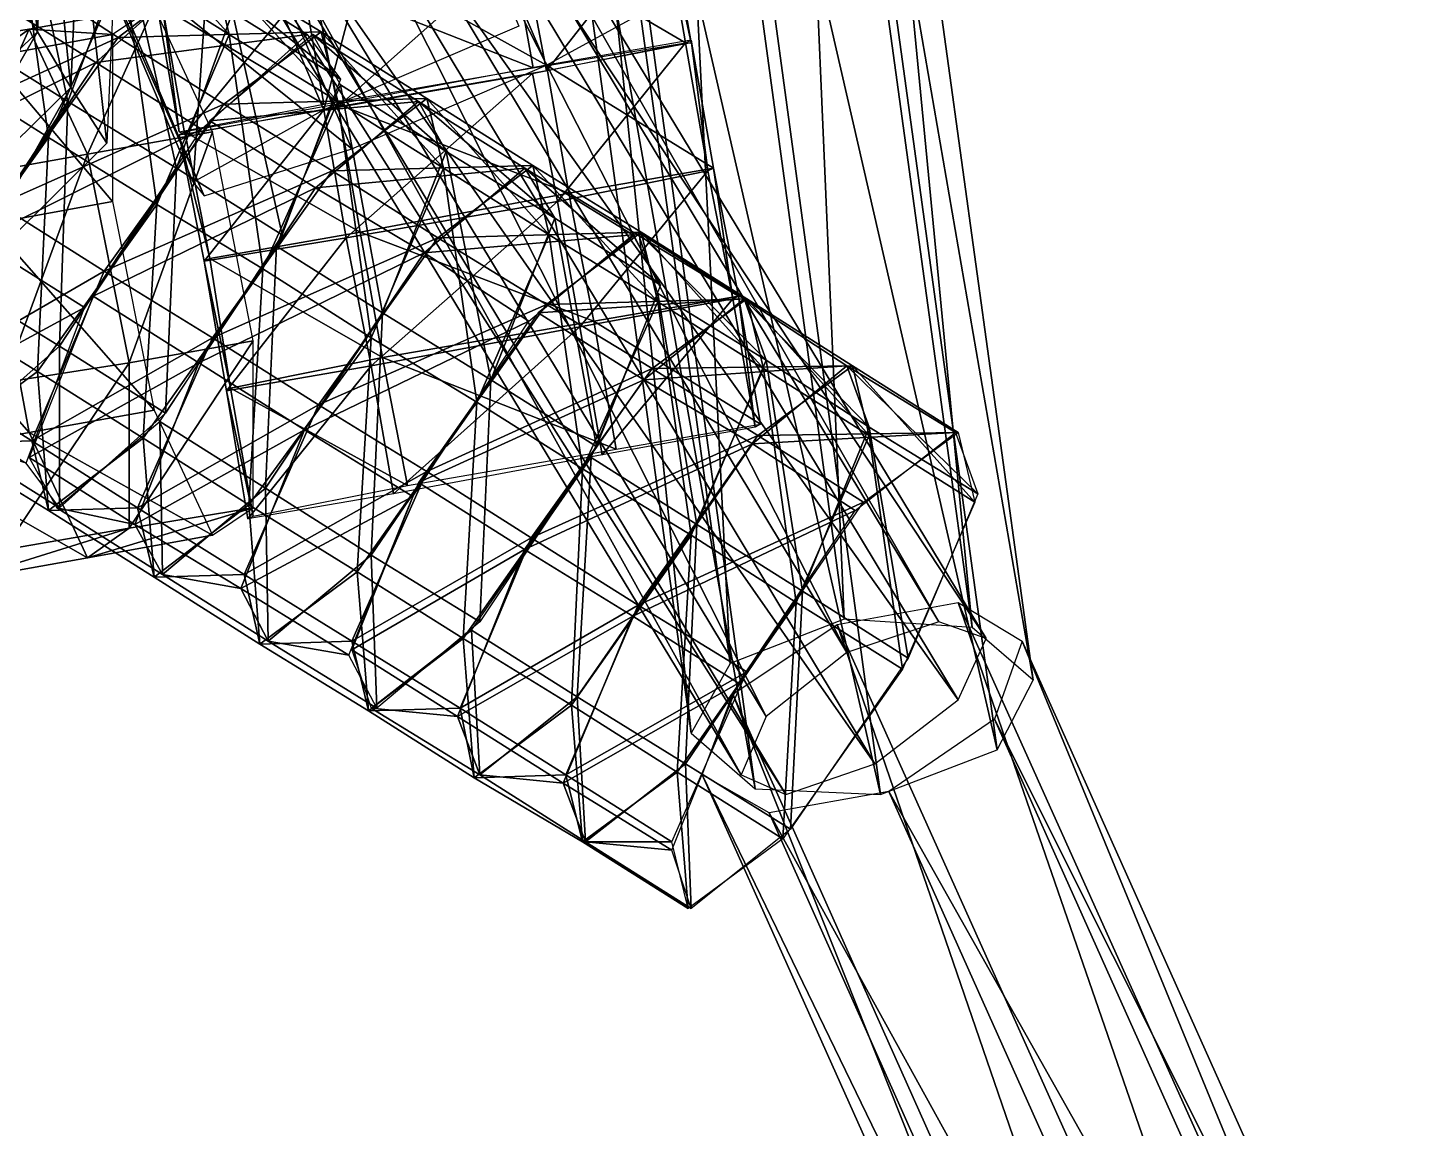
# Model space of a CAD drawing. Extents: x -6.8 to 6.8, y -29 to 29.
# Drawn here: x -2.381 to -1.14, y 18.942 to 19.931 of the extents above; entities that cross this region are included whole.
import ezdxf

# ---------------------------------------------------------------- set-up
doc = ezdxf.new("R2010")
doc.units = 0

msp = doc.modelspace()

# ---------------------------------------------------------------- linework, layer by layer
at = {"layer": 'flower_stems1', "color": 3}
for points in [[(-2.11492, 19.85729, -3.37493), (-2.21246, 20.08483, -3.39746), (-2.03497, 20.15979, -3.39245)], [(-2.11492, 19.85729, -3.37493), (-2.03497, 20.15979, -3.39245), (-1.93969, 19.93231, -3.36993)], [(-2.37243, 19.9273, -3.13494), (-2.40496, 19.9793, -3.03491), (-2.39746, 20.14984, -3.11993)], [(-2.37243, 19.9273, -3.13494), (-2.39746, 20.14984, -3.11993), (-2.36492, 20.09979, -3.21997)], [(-1.91497, 19.89733, -3.82995), (-2.01245, 20.12481, -3.85241), (-2.18896, 20.0498, -3.85742)], [(-1.79742, 19.96166, -3.69244), (-2.01245, 20.12481, -3.85241), (-1.91497, 19.89733, -3.82995)], [(-2.34246, 19.87731, -3.23492), (-2.37243, 19.9273, -3.13494), (-2.36492, 20.09979, -3.21997)], [(-2.34246, 19.87731, -3.23492), (-2.36492, 20.09979, -3.21997), (-2.33496, 20.0498, -3.31994)], [(-2.23242, 19.79229, -3.51245), (-2.32995, 20.02233, -3.53491), (-2.21246, 20.08483, -3.39746)], [(-2.23242, 19.79229, -3.51245), (-2.21246, 20.08483, -3.39746), (-2.11492, 19.85729, -3.37493)], [(-2.34497, 19.8648, -3.23242), (-2.44146, 19.9248, -3.20495), (-2.38745, 20.06481, -3.32495)], [(-2.34497, 19.8648, -3.23242), (-2.38745, 20.06481, -3.32495), (-2.29241, 20.00482, -3.35241)], [(-2.36242, 19.83233, -3.22491), (-2.45745, 19.89233, -3.19744), (-2.39245, 20.04479, -3.29492)], [(-2.36242, 19.83233, -3.22491), (-2.39245, 20.04479, -3.29492), (-2.29492, 19.9848, -3.32244)], [(-2.30993, 19.82733, -3.33496), (-2.34246, 19.87731, -3.23492), (-2.33496, 20.0498, -3.31994)], [(-2.30993, 19.82733, -3.33496), (-2.33496, 20.0498, -3.31994), (-2.30242, 19.99731, -3.41992)], [(-2.08996, 19.82232, -3.83496), (-2.18896, 20.0498, -3.85742), (-2.31994, 20.00732, -3.72491)], [(-2.19995, 19.9248, -3.34991), (-2.29492, 19.9848, -3.32244), (-2.30993, 20.0473, -3.50244)], [(-2.19995, 19.9248, -3.34991), (-2.30993, 20.0473, -3.50244), (-2.21496, 19.9873, -3.52996)], [(-1.91497, 19.89733, -3.82995), (-2.18896, 20.0498, -3.85742), (-2.08996, 19.82232, -3.83496)], [(-1.78997, 19.91729, -3.70245), (-1.80993, 20.03228, -3.70245), (-1.94744, 20.00982, -3.83496)], [(-1.91497, 19.89233, -3.37493), (-1.9367, 20.00732, -3.37243), (-1.80493, 20.03228, -3.50994)], [(-1.91497, 19.89233, -3.37493), (-1.80493, 20.03228, -3.50994), (-1.78497, 19.91729, -3.51245)], [(-1.78497, 19.91729, -3.51245), (-1.80493, 20.03228, -3.50994), (-1.80993, 20.03228, -3.70245)], [(-1.78497, 19.91729, -3.51245), (-1.80993, 20.03228, -3.70245), (-1.78997, 19.91729, -3.70245)], [(-2.22247, 19.77984, -3.70245), (-2.32995, 20.02233, -3.53491), (-2.23242, 19.79229, -3.51245)], [(-2.22247, 19.77984, -3.70245), (-2.31994, 20.00732, -3.72491), (-2.32995, 20.02233, -3.53491)], [(-2.24743, 19.8048, -3.26245), (-2.34497, 19.8648, -3.23242), (-2.29241, 20.00482, -3.35241)], [(-2.08996, 19.82232, -3.83496), (-2.31994, 20.00732, -3.72491), (-2.22247, 19.77984, -3.70245)], [(-2.24743, 19.8048, -3.26245), (-2.29241, 20.00482, -3.35241), (-2.19696, 19.94482, -3.37994)], [(-1.92687, 19.89483, -3.83496), (-1.94744, 20.00982, -3.83496), (-2.13494, 19.97705, -3.82995)], [(-2.10247, 19.8598, -3.36993), (-2.12493, 19.97479, -3.36743), (-1.9367, 20.00732, -3.37243)], [(-2.10247, 19.8598, -3.36993), (-1.9367, 20.00732, -3.37243), (-1.91497, 19.89233, -3.37493)], [(-1.78997, 19.91729, -3.70245), (-1.94744, 20.00982, -3.83496), (-1.92687, 19.89483, -3.83496)], [(-2.50744, 19.79479, -3.10992), (-2.40496, 19.9793, -3.03491), (-2.37243, 19.9273, -3.13494)], [(-2.29992, 19.9223, -3.68994), (-2.39495, 19.98406, -3.65991), (-2.50244, 19.82983, -3.70495)], [(-2.22497, 19.9848, -3.56616), (-2.41741, 19.96014, -3.67993), (-2.31994, 19.89984, -3.70745)], [(-2.21496, 19.9873, -3.52996), (-2.39495, 19.98406, -3.65991), (-2.29992, 19.9223, -3.68994)], [(-2.26495, 19.77233, -3.25244), (-2.36242, 19.83233, -3.22491), (-2.29492, 19.9848, -3.32244)], [(-2.12994, 19.9248, -3.59246), (-2.22497, 19.9848, -3.56616), (-2.31994, 19.89984, -3.70745)], [(-2.11743, 19.9273, -3.55969), (-2.21496, 19.9873, -3.52996), (-2.29992, 19.9223, -3.68994)], [(-2.26495, 19.77233, -3.25244), (-2.29492, 19.9848, -3.32244), (-2.19995, 19.9248, -3.34991)], [(-2.09997, 19.88482, -3.40747), (-2.19696, 19.94482, -3.37994), (-2.22497, 19.9848, -3.56616)], [(-2.09997, 19.88482, -3.40747), (-2.22497, 19.9848, -3.56616), (-2.12994, 19.9248, -3.59246)], [(-2.10247, 19.8648, -3.37744), (-2.21496, 19.9873, -3.52996), (-2.11743, 19.9273, -3.55969)], [(-2.10247, 19.8648, -3.37744), (-2.19995, 19.9248, -3.34991), (-2.21496, 19.9873, -3.52996)], [(-2.11492, 19.8623, -3.83245), (-2.13494, 19.97705, -3.82995), (-2.26495, 19.95233, -3.69244)], [(-2.23992, 19.83483, -3.50244), (-2.25994, 19.94982, -3.49993), (-2.12493, 19.97479, -3.36743)], [(-2.23992, 19.83483, -3.50244), (-2.12493, 19.97479, -3.36743), (-2.10247, 19.8598, -3.36993)], [(-1.92687, 19.89483, -3.83496), (-2.13494, 19.97705, -3.82995), (-2.11492, 19.8623, -3.83245)], [(-2.31994, 19.89984, -3.70745), (-2.41741, 19.96014, -3.67993), (-2.51995, 19.7998, -3.69744)], [(-2.30493, 19.9248, -3.40496), (-2.37994, 19.9298, -3.61743), (-2.26745, 19.94982, -3.59246)], [(-2.26745, 19.94982, -3.59246), (-2.37994, 19.9298, -3.61743), (-2.32745, 19.81732, -3.75994)], [(-2.26745, 19.94982, -3.59246), (-2.32745, 19.81732, -3.75994), (-2.21496, 19.83734, -3.73492)], [(-2.24493, 19.83734, -3.69244), (-2.26495, 19.95233, -3.69244), (-2.25994, 19.94982, -3.49993)], [(-2.11492, 19.8623, -3.83245), (-2.26495, 19.95233, -3.69244), (-2.24493, 19.83734, -3.69244)], [(-2.24493, 19.83734, -3.69244), (-2.25994, 19.94982, -3.49993), (-2.23992, 19.83483, -3.50244)], [(-2.15246, 19.74481, -3.28991), (-2.24743, 19.8048, -3.26245), (-2.19696, 19.94482, -3.37994)], [(-2.15246, 19.74481, -3.28991), (-2.19696, 19.94482, -3.37994), (-2.09997, 19.88482, -3.40747)], [(-2.41497, 19.90484, -3.42993), (-2.48992, 19.91229, -3.64245), (-2.37994, 19.9298, -3.61743)], [(-2.37994, 19.9298, -3.61743), (-2.48992, 19.91229, -3.64245), (-2.43969, 19.7973, -3.78741)], [(-2.37994, 19.9298, -3.61743), (-2.43969, 19.7973, -3.78741), (-2.32745, 19.81732, -3.75994)], [(-2.30493, 19.9248, -3.40496), (-2.41497, 19.90484, -3.42993), (-2.37994, 19.9298, -3.61743)], [(-2.47747, 19.74481, -3.20996), (-2.50744, 19.79479, -3.10992), (-2.37243, 19.9273, -3.13494)], [(-2.29992, 19.9223, -3.68994), (-2.50244, 19.82983, -3.70495), (-2.40747, 19.77233, -3.73242)], [(-2.47747, 19.74481, -3.20996), (-2.37243, 19.9273, -3.13494), (-2.34246, 19.87731, -3.23492)], [(-2.44995, 19.70483, -3.24993), (-2.44146, 19.9248, -3.20495), (-2.34497, 19.8648, -3.23242)], [(-2.30493, 19.77484, -3.28741), (-2.41497, 19.90484, -3.42993), (-2.30493, 19.9248, -3.40496)], [(-2.20495, 19.8623, -3.71746), (-2.29992, 19.9223, -3.68994), (-2.40747, 19.77233, -3.73242)], [(-2.12994, 19.9248, -3.59246), (-2.31994, 19.89984, -3.70745), (-2.22497, 19.83984, -3.73492)], [(-2.11743, 19.9273, -3.55969), (-2.29992, 19.9223, -3.68994), (-2.20495, 19.8623, -3.71746)], [(-2.16992, 19.71453, -3.28247), (-2.26495, 19.77233, -3.25244), (-2.19995, 19.9248, -3.34991)], [(-2.02996, 19.8648, -3.60992), (-2.12493, 19.9248, -3.58245), (-2.21746, 19.84729, -3.72991)], [(-2.02246, 19.8673, -3.58746), (-2.11743, 19.9273, -3.55969), (-2.20495, 19.8623, -3.71746)], [(-2.16992, 19.71453, -3.28247), (-2.19995, 19.9248, -3.34991), (-2.10247, 19.8648, -3.37744)], [(-2.00494, 19.81982, -3.42742), (-2.12493, 19.9248, -3.58245), (-2.02996, 19.8648, -3.60992)], [(-2.00494, 19.81982, -3.42742), (-2.09997, 19.87982, -3.39746), (-2.12493, 19.9248, -3.58245)], [(-2.00744, 19.8048, -3.40747), (-2.10247, 19.8648, -3.37744), (-2.11743, 19.9273, -3.55969)], [(-2.00744, 19.8048, -3.40747), (-2.11743, 19.9273, -3.55969), (-2.02246, 19.8673, -3.58746)], [(-1.90496, 19.77484, -3.36993), (-1.92742, 19.88983, -3.36993), (-1.78997, 19.91729, -3.49993)], [(-1.76495, 19.8048, -3.69244), (-1.78497, 19.91979, -3.69244), (-1.91497, 19.89733, -3.82995)], [(-1.90496, 19.77484, -3.36993), (-1.78997, 19.91729, -3.49993), (-1.76995, 19.8023, -3.50244)], [(-1.76995, 19.8023, -3.50244), (-1.78997, 19.91729, -3.49993), (-1.78497, 19.91979, -3.69244)], [(-1.76995, 19.8023, -3.50244), (-1.78497, 19.91979, -3.69244), (-1.76495, 19.8048, -3.69244)], [(-2.30493, 19.77484, -3.28741), (-2.41497, 19.75482, -3.31372), (-2.41497, 19.90484, -3.42993)], [(-2.31994, 19.89984, -3.70745), (-2.51995, 19.7998, -3.69744), (-2.42602, 19.7398, -3.72491)], [(-2.46997, 19.68231, -3.26995), (-2.45745, 19.89233, -3.19744), (-2.36242, 19.83233, -3.22491)], [(-2.22497, 19.83984, -3.73492), (-2.31994, 19.89984, -3.70745), (-2.42602, 19.7398, -3.72491)], [(-1.89495, 19.78228, -3.83245), (-1.91497, 19.89733, -3.82995), (-2.10247, 19.8623, -3.83496)], [(-1.76495, 19.8048, -3.69244), (-1.91497, 19.89733, -3.82995), (-1.89495, 19.78228, -3.83245)], [(-2.06243, 19.6748, -3.31567), (-2.15747, 19.7348, -3.28741), (-2.09997, 19.87982, -3.39746)], [(-2.09497, 19.7423, -3.37493), (-2.11492, 19.85729, -3.37493), (-1.92742, 19.88983, -3.36993)], [(-2.06243, 19.6748, -3.31567), (-2.09997, 19.87982, -3.39746), (-2.00494, 19.81982, -3.42742)], [(-2.09497, 19.7423, -3.37493), (-1.92742, 19.88983, -3.36993), (-1.90496, 19.77484, -3.36993)], [(-2.44622, 19.69232, -3.31146), (-2.47747, 19.74481, -3.20996), (-2.34246, 19.87731, -3.23492)], [(-2.44622, 19.69232, -3.31146), (-2.34246, 19.87731, -3.23492), (-2.30993, 19.82733, -3.33496)], [(-2.02246, 19.8673, -3.58746), (-2.20495, 19.8623, -3.71746), (-2.10742, 19.8023, -3.74493)], [(-1.92706, 19.80731, -3.61492), (-2.02246, 19.8673, -3.58746), (-2.10742, 19.8023, -3.74493)], [(-1.91247, 19.74481, -3.43493), (-2.02246, 19.8673, -3.58746), (-1.92706, 19.80731, -3.61492)], [(-1.91247, 19.74481, -3.43493), (-2.00744, 19.8048, -3.40747), (-2.02246, 19.8673, -3.58746)], [(-2.35247, 19.64483, -3.27746), (-2.44995, 19.70483, -3.24993), (-2.34497, 19.8648, -3.23242)], [(-2.20495, 19.8623, -3.71746), (-2.40747, 19.77233, -3.73242), (-2.31243, 19.71234, -3.75994)], [(-2.35247, 19.64483, -3.27746), (-2.34497, 19.8648, -3.23242), (-2.24743, 19.8048, -3.26245)], [(-2.10742, 19.8023, -3.74493), (-2.20495, 19.8623, -3.71746), (-2.31243, 19.71234, -3.75994)], [(-2.22247, 19.72131, -3.51495), (-2.24493, 19.83483, -3.51245), (-2.11492, 19.85729, -3.37493)], [(-2.08245, 19.74731, -3.83746), (-2.10247, 19.8623, -3.83496), (-2.23992, 19.83734, -3.70495)], [(-2.22247, 19.72131, -3.51495), (-2.11492, 19.85729, -3.37493), (-2.09497, 19.7423, -3.37493)], [(-2.02996, 19.8648, -3.60992), (-2.21746, 19.84729, -3.72991), (-2.12243, 19.78729, -3.75744)], [(-2.07244, 19.65234, -3.31091), (-2.16992, 19.71453, -3.28247), (-2.10247, 19.8648, -3.37744)], [(-1.93444, 19.8048, -3.63745), (-2.02996, 19.8648, -3.60992), (-2.12243, 19.78729, -3.75744)], [(-2.07244, 19.65234, -3.31091), (-2.10247, 19.8648, -3.37744), (-2.00744, 19.8048, -3.40747)], [(-1.89495, 19.78228, -3.83245), (-2.10247, 19.8623, -3.83496), (-2.08245, 19.74731, -3.83746)], [(-1.90747, 19.75982, -3.45495), (-2.02996, 19.8648, -3.60992), (-1.93444, 19.8048, -3.63745)], [(-1.90747, 19.75982, -3.45495), (-2.00494, 19.81982, -3.42742), (-2.02996, 19.8648, -3.60992)], [(-2.12243, 19.78729, -3.75744), (-2.21746, 19.84729, -3.72991), (-2.32244, 19.68981, -3.75494)], [(-2.37243, 19.62231, -3.29846), (-2.46997, 19.68231, -3.26995), (-2.36242, 19.83233, -3.22491)], [(-2.22497, 19.83984, -3.73492), (-2.42602, 19.7398, -3.72491), (-2.32995, 19.6798, -3.75244)], [(-2.37243, 19.62231, -3.29846), (-2.36242, 19.83233, -3.22491), (-2.26495, 19.77233, -3.25244)], [(-2.21496, 19.83734, -3.73492), (-2.32745, 19.81732, -3.75994), (-2.28997, 19.62982, -3.77996)], [(-2.21496, 19.83734, -3.73492), (-2.28997, 19.62982, -3.77996), (-2.17846, 19.64984, -3.75494)], [(-2.21746, 19.72381, -3.70495), (-2.23992, 19.83734, -3.70495), (-2.24493, 19.83483, -3.51245)], [(-2.21746, 19.72381, -3.70495), (-2.24493, 19.83483, -3.51245), (-2.22247, 19.72131, -3.51495)], [(-2.08245, 19.74731, -3.83746), (-2.23992, 19.83734, -3.70495), (-2.21746, 19.72381, -3.70495)], [(-2.32745, 19.81732, -3.75994), (-2.43969, 19.7973, -3.78741), (-2.40246, 19.6123, -3.80645)], [(-2.32745, 19.81732, -3.75994), (-2.40246, 19.6123, -3.80645), (-2.28997, 19.62982, -3.77996)], [(-1.96496, 19.6148, -3.34246), (-2.06243, 19.6748, -3.31567), (-2.00494, 19.81982, -3.42742)], [(-1.96496, 19.6148, -3.34246), (-2.00494, 19.81982, -3.42742), (-1.90747, 19.75982, -3.45495)], [(-2.25744, 19.58483, -3.30767), (-2.35247, 19.64483, -3.27746), (-2.24743, 19.8048, -3.26245)], [(-2.25744, 19.58483, -3.30767), (-2.24743, 19.8048, -3.26245), (-2.15246, 19.74481, -3.28991)], [(-1.93444, 19.8048, -3.63745), (-2.12243, 19.78729, -3.75744), (-2.02496, 19.72882, -3.78741)], [(-1.92706, 19.80731, -3.61492), (-2.10742, 19.8023, -3.74493), (-2.01245, 19.7423, -3.77246)], [(-1.97747, 19.59478, -3.33746), (-2.07244, 19.65234, -3.31091), (-2.00744, 19.8048, -3.40747)], [(-1.83746, 19.74481, -3.66741), (-1.93444, 19.8048, -3.63745), (-2.02496, 19.72882, -3.78741)], [(-1.82995, 19.74731, -3.64245), (-1.92706, 19.80731, -3.61492), (-2.01245, 19.7423, -3.77246)], [(-1.97747, 19.59478, -3.33746), (-2.00744, 19.8048, -3.40747), (-1.91247, 19.74481, -3.43493)], [(-1.81243, 19.69982, -3.48242), (-1.90747, 19.75982, -3.45495), (-1.93444, 19.8048, -3.63745)], [(-1.81243, 19.69982, -3.48242), (-1.93444, 19.8048, -3.63745), (-1.83746, 19.74481, -3.66741)], [(-1.81494, 19.68481, -3.46246), (-1.92706, 19.80731, -3.61492), (-1.82995, 19.74731, -3.64245)], [(-1.81494, 19.68481, -3.46246), (-1.91247, 19.74481, -3.43493), (-1.92706, 19.80731, -3.61492)], [(-1.74243, 19.68981, -3.69494), (-1.76495, 19.8048, -3.69244), (-1.89495, 19.78228, -3.83245)], [(-1.74743, 19.68731, -3.50244), (-1.76995, 19.8023, -3.50244), (-1.76495, 19.8048, -3.69244)], [(-1.74743, 19.68731, -3.50244), (-1.76495, 19.8048, -3.69244), (-1.74243, 19.68981, -3.69494)], [(-2.10742, 19.8023, -3.74493), (-2.31243, 19.71234, -3.75994), (-2.21496, 19.65234, -3.78991)], [(-2.01245, 19.7423, -3.77246), (-2.10742, 19.8023, -3.74493), (-2.21496, 19.65234, -3.78991)], [(-1.88494, 19.66229, -3.37243), (-1.90496, 19.77484, -3.36993), (-1.76995, 19.8023, -3.50244)], [(-1.88494, 19.66229, -3.37243), (-1.76995, 19.8023, -3.50244), (-1.74743, 19.68731, -3.50244)], [(-2.12243, 19.78729, -3.75744), (-2.32244, 19.68981, -3.75494), (-2.22747, 19.62982, -3.78491)], [(-2.02496, 19.72882, -3.78741), (-2.12243, 19.78729, -3.75744), (-2.22747, 19.62982, -3.78491)], [(-1.87243, 19.66729, -3.83245), (-1.89495, 19.78228, -3.83245), (-2.08245, 19.74731, -3.83746)], [(-1.74243, 19.68981, -3.69494), (-1.89495, 19.78228, -3.83245), (-1.87243, 19.66729, -3.83245)], [(-2.31243, 19.71234, -3.75994), (-2.40747, 19.77233, -3.73242), (-2.47247, 19.61981, -3.63494)], [(-2.26745, 19.58734, -3.30767), (-2.41497, 19.75482, -3.31372), (-2.30493, 19.77484, -3.28741)], [(-2.27746, 19.56231, -3.32495), (-2.37243, 19.62231, -3.29846), (-2.26495, 19.77233, -3.25244)], [(-2.27746, 19.56231, -3.32495), (-2.26495, 19.77233, -3.25244), (-2.16992, 19.71453, -3.28247)], [(-2.07244, 19.62731, -3.37744), (-2.09497, 19.7423, -3.37493), (-1.90496, 19.77484, -3.36993)], [(-2.07244, 19.62731, -3.37744), (-1.90496, 19.77484, -3.36993), (-1.88494, 19.66229, -3.37243)], [(-2.37994, 19.56732, -3.33245), (-2.52746, 19.7348, -3.33746), (-2.41497, 19.75482, -3.31372)], [(-2.26745, 19.58734, -3.30767), (-2.37994, 19.56732, -3.33245), (-2.41497, 19.75482, -3.31372)], [(-1.86993, 19.5548, -3.36993), (-1.96496, 19.6148, -3.34246), (-1.90747, 19.75982, -3.45495)], [(-1.86993, 19.5548, -3.36993), (-1.90747, 19.75982, -3.45495), (-1.81243, 19.69982, -3.48242)], [(-2.06243, 19.63482, -3.83746), (-2.08245, 19.74731, -3.83746), (-2.21746, 19.72381, -3.70495)], [(-1.87243, 19.66729, -3.83245), (-2.08245, 19.74731, -3.83746), (-2.06243, 19.63482, -3.83746)], [(-1.83746, 19.74481, -3.66741), (-2.02496, 19.72882, -3.78741), (-1.93072, 19.66729, -3.81567)], [(-1.82995, 19.74731, -3.64245), (-2.01245, 19.7423, -3.77246), (-1.91497, 19.68231, -3.80267)], [(-1.88244, 19.53479, -3.36492), (-1.97747, 19.59478, -3.33746), (-1.91247, 19.74481, -3.43493)], [(-1.73742, 19.68731, -3.68243), (-1.83245, 19.74731, -3.65496), (-1.92242, 19.6748, -3.80944)], [(-1.73492, 19.68731, -3.67242), (-1.82995, 19.74731, -3.64245), (-1.91497, 19.68231, -3.80267)], [(-1.88244, 19.53479, -3.36492), (-1.91247, 19.74481, -3.43493), (-1.81494, 19.68481, -3.46246)], [(-1.71746, 19.63232, -3.49993), (-1.81494, 19.69232, -3.47241), (-1.83245, 19.74731, -3.65496)], [(-1.71746, 19.63232, -3.49993), (-1.83245, 19.74731, -3.65496), (-1.73742, 19.68731, -3.68243)], [(-1.71997, 19.62481, -3.48992), (-1.81494, 19.68481, -3.46246), (-1.82995, 19.74731, -3.64245)], [(-1.71997, 19.62481, -3.48992), (-1.82995, 19.74731, -3.64245), (-1.73492, 19.68731, -3.67242)], [(-2.37994, 19.56732, -3.33245), (-2.48992, 19.5473, -3.35742), (-2.52746, 19.7348, -3.33746)], [(-2.32995, 19.6798, -3.75244), (-2.42602, 19.7398, -3.72491), (-2.47747, 19.59979, -3.60491)], [(-2.16741, 19.51733, -3.33996), (-2.26245, 19.57733, -3.31341), (-2.15747, 19.7348, -3.28741)], [(-2.20245, 19.60479, -3.51495), (-2.22247, 19.72131, -3.51495), (-2.09497, 19.7423, -3.37493)], [(-2.01245, 19.7423, -3.77246), (-2.21496, 19.65234, -3.78991), (-2.11993, 19.59234, -3.81744)], [(-2.20245, 19.60479, -3.51495), (-2.09497, 19.7423, -3.37493), (-2.07244, 19.62731, -3.37744)], [(-2.16741, 19.51733, -3.33996), (-2.15747, 19.7348, -3.28741), (-2.06243, 19.6748, -3.31567)], [(-1.91497, 19.68231, -3.80267), (-2.01245, 19.7423, -3.77246), (-2.11993, 19.59234, -3.81744)], [(-2.02496, 19.72882, -3.78741), (-2.22747, 19.62982, -3.78491), (-2.13244, 19.56982, -3.81341)], [(-2.19897, 19.60729, -3.70745), (-2.21746, 19.72381, -3.70495), (-2.22247, 19.72131, -3.51495)], [(-2.19897, 19.60729, -3.70745), (-2.22247, 19.72131, -3.51495), (-2.20245, 19.60479, -3.51495)], [(-2.06243, 19.63482, -3.83746), (-2.21746, 19.72381, -3.70495), (-2.19897, 19.60729, -3.70745)], [(-1.93072, 19.66729, -3.81567), (-2.02496, 19.72882, -3.78741), (-2.13244, 19.56982, -3.81341)], [(-2.31243, 19.71234, -3.75994), (-2.47247, 19.61981, -3.63494), (-2.37744, 19.55981, -3.66491)], [(-2.21496, 19.65234, -3.78991), (-2.31243, 19.71234, -3.75994), (-2.37744, 19.55981, -3.66491)], [(-2.18243, 19.50231, -3.35241), (-2.27746, 19.56231, -3.32495), (-2.16992, 19.71453, -3.28247)], [(-2.18243, 19.50231, -3.35241), (-2.16992, 19.71453, -3.28247), (-2.07244, 19.65234, -3.31091)], [(-2.44866, 19.55981, -3.41992), (-2.44995, 19.70483, -3.24993), (-2.35247, 19.64483, -3.27746)], [(-2.45996, 19.55731, -3.45495), (-2.46997, 19.68231, -3.26995), (-2.37243, 19.62231, -3.29846)], [(-2.22747, 19.62982, -3.78491), (-2.32244, 19.68981, -3.75494), (-2.37994, 19.54479, -3.64495)], [(-1.91497, 19.68231, -3.80267), (-2.11993, 19.59234, -3.81744), (-2.02246, 19.53228, -3.84497)], [(-1.81994, 19.62481, -3.82995), (-1.91497, 19.68231, -3.80267), (-2.02246, 19.53228, -3.84497)], [(-1.73742, 19.68731, -3.68243), (-1.92242, 19.6748, -3.80944), (-1.82745, 19.6148, -3.83746)], [(-1.73492, 19.68731, -3.67242), (-1.91497, 19.68231, -3.80267), (-1.81994, 19.62481, -3.82995)], [(-1.86492, 19.5473, -3.37243), (-1.88494, 19.66229, -3.37243), (-1.74743, 19.68731, -3.50244)], [(-1.78497, 19.47503, -3.39495), (-1.88244, 19.53479, -3.36492), (-1.81494, 19.68481, -3.46246)], [(-1.77996, 19.4848, -3.39746), (-1.87493, 19.54479, -3.36743), (-1.81494, 19.69232, -3.47241)], [(-1.72247, 19.57482, -3.69494), (-1.74243, 19.68981, -3.69494), (-1.87243, 19.66729, -3.83245)], [(-1.86492, 19.5473, -3.37243), (-1.74743, 19.68731, -3.50244), (-1.72747, 19.57232, -3.50494)], [(-1.64495, 19.62731, -3.70996), (-1.73742, 19.68731, -3.68243), (-1.82745, 19.6148, -3.83746)], [(-1.63995, 19.62731, -3.69995), (-1.73492, 19.68731, -3.67242), (-1.81994, 19.62481, -3.82995)], [(-1.77996, 19.4848, -3.39746), (-1.81494, 19.69232, -3.47241), (-1.71746, 19.63232, -3.49993)], [(-1.78497, 19.47503, -3.39495), (-1.81494, 19.68481, -3.46246), (-1.71997, 19.62481, -3.48992)], [(-1.72747, 19.57232, -3.50494), (-1.74743, 19.68731, -3.50244), (-1.74243, 19.68981, -3.69494)], [(-1.72747, 19.57232, -3.50494), (-1.74243, 19.68981, -3.69494), (-1.72247, 19.57482, -3.69494)], [(-1.62493, 19.57232, -3.52996), (-1.71746, 19.63232, -3.49993), (-1.73742, 19.68731, -3.68243)], [(-1.62493, 19.57232, -3.52996), (-1.73742, 19.68731, -3.68243), (-1.64495, 19.62731, -3.70996)], [(-1.62493, 19.56481, -3.51995), (-1.71997, 19.62481, -3.48992), (-1.73492, 19.68731, -3.67242)], [(-1.62493, 19.56481, -3.51995), (-1.73492, 19.68731, -3.67242), (-1.63995, 19.62731, -3.69995)], [(-2.32995, 19.6798, -3.75244), (-2.47747, 19.59979, -3.60491), (-2.38244, 19.53979, -3.63494)], [(-2.07244, 19.45733, -3.36993), (-2.16741, 19.51733, -3.33996), (-2.06243, 19.6748, -3.31567)], [(-2.07244, 19.45733, -3.36993), (-2.06243, 19.6748, -3.31567), (-1.96496, 19.6148, -3.34246)], [(-1.82745, 19.6148, -3.83746), (-1.92242, 19.6748, -3.80944), (-2.02996, 19.52233, -3.84246)], [(-1.93072, 19.66729, -3.81567), (-2.13244, 19.56982, -3.81341), (-2.03497, 19.50982, -3.83996)], [(-2.05242, 19.51232, -3.37744), (-2.07244, 19.62731, -3.37744), (-1.88494, 19.66229, -3.37243)], [(-1.85247, 19.5523, -3.83496), (-1.87243, 19.66729, -3.83245), (-2.06243, 19.63482, -3.83746)], [(-2.05242, 19.51232, -3.37744), (-1.88494, 19.66229, -3.37243), (-1.86492, 19.5473, -3.37243)], [(-1.72247, 19.57482, -3.69494), (-1.87243, 19.66729, -3.83245), (-1.85247, 19.5523, -3.83496)], [(-2.35247, 19.49981, -3.44995), (-2.44866, 19.55981, -3.41992), (-2.35247, 19.64483, -3.27746)], [(-2.21496, 19.65234, -3.78991), (-2.37744, 19.55981, -3.66491), (-2.28247, 19.49981, -3.69244)], [(-2.35247, 19.49981, -3.44995), (-2.35247, 19.64483, -3.27746), (-2.25744, 19.58483, -3.30767)], [(-2.17846, 19.64984, -3.75494), (-2.28997, 19.62982, -3.77996), (-2.28997, 19.48156, -3.66241)], [(-2.17846, 19.64984, -3.75494), (-2.28997, 19.48156, -3.66241), (-2.17846, 19.49981, -3.63745)], [(-2.11993, 19.59234, -3.81744), (-2.21496, 19.65234, -3.78991), (-2.28247, 19.49981, -3.69244)], [(-2.08496, 19.44232, -3.38244), (-2.18243, 19.50231, -3.35241), (-2.07244, 19.65234, -3.31091)], [(-2.08496, 19.44232, -3.38244), (-2.07244, 19.65234, -3.31091), (-1.97747, 19.59478, -3.33746)], [(-2.03997, 19.51983, -3.83996), (-2.06243, 19.63482, -3.83746), (-2.19897, 19.60729, -3.70745)], [(-1.85247, 19.5523, -3.83496), (-2.06243, 19.63482, -3.83746), (-2.03997, 19.51983, -3.83996)], [(-1.68493, 19.4248, -3.42492), (-1.77996, 19.4848, -3.39746), (-1.71746, 19.63232, -3.49993)], [(-1.68493, 19.4248, -3.42492), (-1.71746, 19.63232, -3.49993), (-1.62493, 19.57232, -3.52996)], [(-2.37744, 19.55981, -3.66491), (-2.47247, 19.61981, -3.63494), (-2.45996, 19.55731, -3.45495)], [(-2.36242, 19.49731, -3.48492), (-2.45996, 19.55731, -3.45495), (-2.37243, 19.62231, -3.29846)], [(-2.28997, 19.62982, -3.77996), (-2.40246, 19.46197, -3.68743), (-2.28997, 19.48156, -3.66241)], [(-2.28997, 19.62982, -3.77996), (-2.40246, 19.6123, -3.80645), (-2.40246, 19.46197, -3.68743)], [(-2.22747, 19.62982, -3.78491), (-2.37994, 19.54479, -3.64495), (-2.28497, 19.4848, -3.67242)], [(-2.36242, 19.49731, -3.48492), (-2.37243, 19.62231, -3.29846), (-2.27746, 19.56231, -3.32495)], [(-2.13244, 19.56982, -3.81341), (-2.22747, 19.62982, -3.78491), (-2.28497, 19.4848, -3.67242)], [(-2.18322, 19.4898, -3.51745), (-2.20245, 19.60479, -3.51495), (-2.07244, 19.62731, -3.37744)], [(-2.18322, 19.4898, -3.51745), (-2.07244, 19.62731, -3.37744), (-2.05242, 19.51232, -3.37744)], [(-1.81994, 19.62481, -3.82995), (-2.02246, 19.53228, -3.84497), (-1.92871, 19.47283, -3.87243)], [(-1.72497, 19.56481, -3.85742), (-1.81994, 19.62481, -3.82995), (-1.92871, 19.47283, -3.87243)], [(-1.64495, 19.62731, -3.70996), (-1.82745, 19.6148, -3.83746), (-1.72991, 19.55731, -3.86492)], [(-1.63995, 19.62731, -3.69995), (-1.81994, 19.62481, -3.82995), (-1.72497, 19.56481, -3.85742)], [(-1.69067, 19.41479, -3.42242), (-1.78497, 19.47503, -3.39495), (-1.71997, 19.62481, -3.48992)], [(-1.54742, 19.56732, -3.73992), (-1.64495, 19.62731, -3.70996), (-1.72991, 19.55731, -3.86492)], [(-1.54492, 19.56732, -3.72741), (-1.63995, 19.62731, -3.69995), (-1.72497, 19.56481, -3.85742)], [(-1.69067, 19.41479, -3.42242), (-1.71997, 19.62481, -3.48992), (-1.62493, 19.56481, -3.51995)], [(-1.52746, 19.51232, -3.55816), (-1.62493, 19.57232, -3.52996), (-1.64495, 19.62731, -3.70996)], [(-1.52746, 19.51232, -3.55816), (-1.64495, 19.62731, -3.70996), (-1.54742, 19.56732, -3.73992)], [(-1.52996, 19.50482, -3.54846), (-1.63995, 19.62731, -3.69995), (-1.54492, 19.56732, -3.72741)], [(-1.52996, 19.50482, -3.54846), (-1.62493, 19.56481, -3.51995), (-1.63995, 19.62731, -3.69995)], [(-2.17846, 19.4923, -3.70745), (-2.19897, 19.60729, -3.70745), (-2.20245, 19.60479, -3.51495)], [(-2.03997, 19.51983, -3.83996), (-2.19897, 19.60729, -3.70745), (-2.17846, 19.4923, -3.70745)], [(-1.97497, 19.39733, -3.39746), (-2.07244, 19.45733, -3.36993), (-1.96496, 19.6148, -3.34246)], [(-1.82745, 19.6148, -3.83746), (-2.02996, 19.52233, -3.84246), (-1.93469, 19.46234, -3.87243)], [(-1.97497, 19.39733, -3.39746), (-1.96496, 19.6148, -3.34246), (-1.86993, 19.5548, -3.36993)], [(-1.72991, 19.55731, -3.86492), (-1.82745, 19.6148, -3.83746), (-1.93469, 19.46234, -3.87243)], [(-2.17846, 19.4923, -3.70745), (-2.20245, 19.60479, -3.51495), (-2.18322, 19.4898, -3.51745)], [(-1.98992, 19.38232, -3.40991), (-2.08496, 19.44232, -3.38244), (-1.97747, 19.59478, -3.33746)], [(-1.98992, 19.38232, -3.40991), (-1.97747, 19.59478, -3.33746), (-1.88244, 19.53479, -3.36492)], [(-2.21496, 19.47503, -3.45245), (-2.37994, 19.56732, -3.33245), (-2.26745, 19.58734, -3.30767)], [(-2.11993, 19.59234, -3.81744), (-2.28247, 19.49981, -3.69244), (-2.1867, 19.43981, -3.71997)], [(-2.02246, 19.53228, -3.84497), (-2.11993, 19.59234, -3.81744), (-2.1867, 19.43981, -3.71997)], [(-2.25994, 19.43981, -3.48992), (-2.35491, 19.49981, -3.45996), (-2.26245, 19.57733, -3.31341)], [(-2.13244, 19.56982, -3.81341), (-2.28497, 19.4848, -3.67242), (-2.18969, 19.4273, -3.69995)], [(-2.25994, 19.43981, -3.48992), (-2.26245, 19.57733, -3.31341), (-2.16741, 19.51733, -3.33996)], [(-2.03497, 19.50982, -3.83996), (-2.13244, 19.56982, -3.81341), (-2.18969, 19.4273, -3.69995)], [(-1.58996, 19.3648, -3.45245), (-1.68493, 19.4248, -3.42492), (-1.62493, 19.57232, -3.52996)], [(-1.58996, 19.3648, -3.45245), (-1.62493, 19.57232, -3.52996), (-1.52746, 19.51232, -3.55816)], [(-2.32745, 19.45483, -3.47741), (-2.48992, 19.5473, -3.35742), (-2.37994, 19.56732, -3.33245)], [(-2.37744, 19.55981, -3.66491), (-2.45996, 19.55731, -3.45495), (-2.36242, 19.49731, -3.48492)], [(-2.38244, 19.53979, -3.63494), (-2.44866, 19.55981, -3.41992), (-2.35247, 19.49981, -3.44995)], [(-2.21496, 19.47503, -3.45245), (-2.32745, 19.45483, -3.47741), (-2.37994, 19.56732, -3.33245)], [(-2.28247, 19.49981, -3.69244), (-2.37744, 19.55981, -3.66491), (-2.36242, 19.49731, -3.48492)], [(-2.26745, 19.43731, -3.51245), (-2.36242, 19.49731, -3.48492), (-2.27746, 19.56231, -3.32495)], [(-2.26745, 19.43731, -3.51245), (-2.27746, 19.56231, -3.32495), (-2.18243, 19.50231, -3.35241)], [(-1.72991, 19.55731, -3.86492), (-1.93469, 19.46234, -3.87243), (-1.83746, 19.40234, -3.89996)], [(-1.72497, 19.56481, -3.85742), (-1.92871, 19.47283, -3.87243), (-1.83245, 19.41229, -3.90246)], [(-1.63745, 19.49731, -3.89245), (-1.72991, 19.55731, -3.86492), (-1.83746, 19.40234, -3.89996)], [(-1.62994, 19.50482, -3.88494), (-1.72497, 19.56481, -3.85742), (-1.83245, 19.41229, -3.90246)], [(-1.54742, 19.56732, -3.73992), (-1.72991, 19.55731, -3.86492), (-1.63745, 19.49731, -3.89245)], [(-1.54492, 19.56732, -3.72741), (-1.72497, 19.56481, -3.85742), (-1.62994, 19.50482, -3.88494)], [(-1.59497, 19.35479, -3.44995), (-1.69067, 19.41479, -3.42242), (-1.62493, 19.56481, -3.51995)], [(-1.59497, 19.35479, -3.44995), (-1.62493, 19.56481, -3.51995), (-1.52996, 19.50482, -3.54846)], [(-2.32745, 19.45483, -3.47741), (-2.43994, 19.43481, -3.50244), (-2.48992, 19.5473, -3.35742)], [(-2.28497, 19.4848, -3.67242), (-2.37994, 19.54479, -3.64495), (-2.35491, 19.49981, -3.45996)], [(-1.88745, 19.32983, -3.43243), (-1.98242, 19.38983, -3.40246), (-1.87493, 19.54479, -3.36743)], [(-1.88745, 19.32983, -3.43243), (-1.87493, 19.54479, -3.36743), (-1.77996, 19.4848, -3.39746)], [(-2.02246, 19.53228, -3.84497), (-2.1867, 19.43981, -3.71997), (-2.08996, 19.37982, -3.74993)], [(-1.92871, 19.47283, -3.87243), (-2.02246, 19.53228, -3.84497), (-2.08996, 19.37982, -3.74993)], [(-1.89245, 19.32232, -3.43743), (-1.98992, 19.38232, -3.40991), (-1.88244, 19.53479, -3.36492)], [(-1.89245, 19.32232, -3.43743), (-1.88244, 19.53479, -3.36492), (-1.78497, 19.47503, -3.39495)], [(-1.93469, 19.46234, -3.87243), (-2.02996, 19.52233, -3.84246), (-2.08996, 19.37231, -3.73992)], [(-2.16497, 19.37982, -3.51745), (-2.25994, 19.43981, -3.48992), (-2.16741, 19.51733, -3.33996)], [(-2.03497, 19.50982, -3.83996), (-2.18969, 19.4273, -3.69995), (-2.09246, 19.3673, -3.72991)], [(-2.16497, 19.37982, -3.51745), (-2.16741, 19.51733, -3.33996), (-2.07244, 19.45733, -3.36993)], [(-2.28247, 19.49981, -3.69244), (-2.36242, 19.49731, -3.48492), (-2.26745, 19.43731, -3.51245)], [(-2.28497, 19.4848, -3.67242), (-2.35491, 19.49981, -3.45996), (-2.25994, 19.43981, -3.48992)], [(-2.17846, 19.49981, -3.63745), (-2.32745, 19.45483, -3.47741), (-2.21496, 19.47503, -3.45245)], [(-2.17846, 19.49981, -3.63745), (-2.28997, 19.48156, -3.66241), (-2.32745, 19.45483, -3.47741)], [(-2.1867, 19.43981, -3.71997), (-2.28247, 19.49981, -3.69244), (-2.26745, 19.43731, -3.51245)], [(-2.17242, 19.37731, -3.53991), (-2.26745, 19.43731, -3.51245), (-2.18243, 19.50231, -3.35241)], [(-2.17242, 19.37731, -3.53991), (-2.18243, 19.50231, -3.35241), (-2.08496, 19.44232, -3.38244)], [(-1.63745, 19.49731, -3.89245), (-1.83746, 19.40234, -3.89996), (-1.74243, 19.34234, -3.92742)], [(-1.62994, 19.50482, -3.88494), (-1.83245, 19.41229, -3.90246), (-1.73492, 19.35229, -3.92993)], [(-2.18969, 19.4273, -3.69995), (-2.28497, 19.4848, -3.67242), (-2.25994, 19.43981, -3.48992)], [(-1.78997, 19.26983, -3.45996), (-1.88745, 19.32983, -3.43243), (-1.77996, 19.4848, -3.39746)], [(-1.78997, 19.26983, -3.45996), (-1.77996, 19.4848, -3.39746), (-1.68493, 19.4248, -3.42492)], [(-2.28997, 19.48156, -3.66241), (-2.43994, 19.43481, -3.50244), (-2.32745, 19.45483, -3.47741)], [(-2.28997, 19.48156, -3.66241), (-2.40246, 19.46197, -3.68743), (-2.43994, 19.43481, -3.50244)], [(-1.92871, 19.47283, -3.87243), (-2.08996, 19.37982, -3.74993), (-1.99243, 19.31982, -3.77746)], [(-1.83245, 19.41229, -3.90246), (-1.92871, 19.47283, -3.87243), (-1.99243, 19.31982, -3.77746)], [(-1.79742, 19.26232, -3.46746), (-1.89245, 19.32232, -3.43743), (-1.78497, 19.47503, -3.39495)], [(-1.79742, 19.26232, -3.46746), (-1.78497, 19.47503, -3.39495), (-1.69067, 19.41479, -3.42242)], [(-2.06744, 19.31982, -3.5462), (-2.16497, 19.37982, -3.51745), (-2.07244, 19.45733, -3.36993)], [(-1.93469, 19.46234, -3.87243), (-2.08996, 19.37231, -3.73992), (-1.99493, 19.31231, -3.76745)], [(-2.06744, 19.31982, -3.5462), (-2.07244, 19.45733, -3.36993), (-1.97497, 19.39733, -3.39746)], [(-1.83746, 19.40234, -3.89996), (-1.93469, 19.46234, -3.87243), (-1.99493, 19.31231, -3.76745)], [(-2.1867, 19.43981, -3.71997), (-2.26745, 19.43731, -3.51245), (-2.17242, 19.37731, -3.53991)], [(-2.18969, 19.4273, -3.69995), (-2.25994, 19.43981, -3.48992), (-2.16497, 19.37982, -3.51745)], [(-2.08996, 19.37982, -3.74993), (-2.1867, 19.43981, -3.71997), (-2.17242, 19.37731, -3.53991)], [(-2.07495, 19.31732, -3.56744), (-2.17242, 19.37731, -3.53991), (-2.08496, 19.44232, -3.38244)], [(-2.07495, 19.31732, -3.56744), (-2.08496, 19.44232, -3.38244), (-1.98992, 19.38232, -3.40991)], [(-2.09246, 19.3673, -3.72991), (-2.18969, 19.4273, -3.69995), (-2.16497, 19.37982, -3.51745)], [(-1.69567, 19.21112, -3.48742), (-1.78997, 19.26983, -3.45996), (-1.68493, 19.4248, -3.42492)], [(-1.69567, 19.21112, -3.48742), (-1.68493, 19.4248, -3.42492), (-1.58996, 19.3648, -3.45245)], [(-1.83245, 19.41229, -3.90246), (-1.99243, 19.31982, -3.77746), (-1.89746, 19.25982, -3.80621)], [(-1.73492, 19.35229, -3.92993), (-1.83245, 19.41229, -3.90246), (-1.89746, 19.25982, -3.80621)], [(-1.70245, 19.20233, -3.49493), (-1.79742, 19.26232, -3.46746), (-1.69067, 19.41479, -3.42242)], [(-1.70245, 19.20233, -3.49493), (-1.69067, 19.41479, -3.42242), (-1.59497, 19.35479, -3.44995)], [(-1.83746, 19.40234, -3.89996), (-1.99493, 19.31231, -3.76745), (-1.89996, 19.25231, -3.79644)], [(-1.74243, 19.34234, -3.92742), (-1.83746, 19.40234, -3.89996), (-1.89996, 19.25231, -3.79644)], [(-1.97991, 19.25732, -3.59741), (-2.07495, 19.31732, -3.56744), (-1.98992, 19.38232, -3.40991)], [(-1.97497, 19.25982, -3.58496), (-2.07244, 19.31982, -3.55792), (-1.98242, 19.38983, -3.40246)], [(-1.97991, 19.25732, -3.59741), (-1.98992, 19.38232, -3.40991), (-1.89245, 19.32232, -3.43743)], [(-1.97497, 19.25982, -3.58496), (-1.98242, 19.38983, -3.40246), (-1.88745, 19.32983, -3.43243)], [(-2.08996, 19.37982, -3.74993), (-2.17242, 19.37731, -3.53991), (-2.07495, 19.31732, -3.56744)], [(-2.09246, 19.3673, -3.72991), (-2.16497, 19.37982, -3.51745), (-2.06744, 19.31982, -3.5462)], [(-1.99243, 19.31982, -3.77746), (-2.08996, 19.37982, -3.74993), (-2.07495, 19.31732, -3.56744)], [(-1.99493, 19.31231, -3.76745), (-2.08996, 19.37231, -3.73992), (-2.07244, 19.31982, -3.55792)], [(-1.73492, 19.35229, -3.92993), (-1.89746, 19.25982, -3.80621), (-1.80242, 19.19982, -3.83245)], [(-1.74243, 19.34234, -3.92742), (-1.89996, 19.25231, -3.79644), (-1.80242, 19.19232, -3.82244)], [(-1.88244, 19.19982, -3.62493), (-1.97991, 19.25732, -3.59741), (-1.89245, 19.32232, -3.43743)], [(-1.87994, 19.19982, -3.61242), (-1.97497, 19.25982, -3.58496), (-1.88745, 19.32983, -3.43243)], [(-1.88244, 19.19982, -3.62493), (-1.89245, 19.32232, -3.43743), (-1.79742, 19.26232, -3.46746)], [(-1.87994, 19.19982, -3.61242), (-1.88745, 19.32983, -3.43243), (-1.78997, 19.26983, -3.45996)], [(-1.99243, 19.31982, -3.77746), (-2.07495, 19.31732, -3.56744), (-1.97991, 19.25732, -3.59741)], [(-1.99493, 19.31231, -3.76745), (-2.07244, 19.31982, -3.55792), (-1.97497, 19.25982, -3.58496)], [(-1.89996, 19.25231, -3.79644), (-1.99493, 19.31231, -3.76745), (-1.97497, 19.25982, -3.58496)], [(-1.89746, 19.25982, -3.80621), (-1.99243, 19.31982, -3.77746), (-1.97991, 19.25732, -3.59741)], [(-1.89746, 19.25982, -3.80621), (-1.97991, 19.25732, -3.59741), (-1.88244, 19.19982, -3.62493)], [(-1.89996, 19.25231, -3.79644), (-1.97497, 19.25982, -3.58496), (-1.87994, 19.19982, -3.61242)], [(-1.80242, 19.19982, -3.83245), (-1.89746, 19.25982, -3.80621), (-1.88244, 19.19982, -3.62493)], [(-1.78747, 19.13983, -3.65246), (-1.88244, 19.19982, -3.62493), (-1.79742, 19.26232, -3.46746)], [(-1.78497, 19.13983, -3.64245), (-1.87994, 19.19982, -3.61242), (-1.78997, 19.26983, -3.45996)], [(-1.78747, 19.13983, -3.65246), (-1.79742, 19.26232, -3.46746), (-1.70245, 19.20233, -3.49493)], [(-1.78497, 19.13983, -3.64245), (-1.78997, 19.26983, -3.45996), (-1.69567, 19.21112, -3.48742)], [(-1.80242, 19.19232, -3.82244), (-1.89996, 19.25231, -3.79644), (-1.87994, 19.19982, -3.61242)], [(-1.80242, 19.19982, -3.83245), (-1.88244, 19.19982, -3.62493), (-1.78747, 19.13983, -3.65246)], [(-1.80242, 19.19232, -3.82244), (-1.87994, 19.19982, -3.61242), (-1.78497, 19.13983, -3.64245)]]:
    msp.add_3dface(points, dxfattribs=at)
at = {"layer": 'stems3', "color": 3}
for points in [[(-1.74993, 19.3598, -3.59741), (-1.91741, 20.57232, -4.32495), (-1.81243, 20.6123, -4.28247)], [(-1.64746, 19.39984, -3.55566), (-1.81243, 20.6123, -4.28247), (-1.6997, 20.60729, -4.31744)], [(-1.74993, 19.3598, -3.59741), (-1.81243, 20.6123, -4.28247), (-1.64746, 19.39984, -3.55566)], [(-1.64746, 19.39984, -3.55566), (-1.6997, 20.60729, -4.31744), (-1.53247, 19.39233, -3.58996)], [(-1.53247, 19.39233, -3.58996), (-1.6997, 20.60729, -4.31744), (-1.64495, 20.55981, -4.41241)], [(-1.78497, 19.2973, -3.69494), (-1.95245, 20.50982, -4.41992), (-1.91741, 20.57232, -4.32495)], [(-1.78497, 19.2973, -3.69494), (-1.91741, 20.57232, -4.32495), (-1.74993, 19.3598, -3.59741)], [(-1.47747, 19.34478, -3.68493), (-1.64495, 20.55981, -4.41241), (-1.67712, 20.49731, -4.50744)], [(-1.53247, 19.39233, -3.58996), (-1.64495, 20.55981, -4.41241), (-1.47747, 19.34478, -3.68493)], [(-1.72747, 19.24731, -3.78741), (-1.95245, 20.50982, -4.41992), (-1.78497, 19.2973, -3.69494)], [(-1.72747, 19.24731, -3.78741), (-1.89495, 20.46331, -4.51495), (-1.95245, 20.50982, -4.41992)], [(-1.50994, 19.28228, -3.78247), (-1.67712, 20.49731, -4.50744), (-1.77996, 20.45733, -4.55194)], [(-1.47747, 19.34478, -3.68493), (-1.67712, 20.49731, -4.50744), (-1.50994, 19.28228, -3.78247)], [(-1.61492, 19.2423, -3.82495), (-1.77996, 20.45733, -4.55194), (-1.89495, 20.46331, -4.51495)], [(-1.61492, 19.2423, -3.82495), (-1.89495, 20.46331, -4.51495), (-1.72747, 19.24731, -3.78741)], [(-1.50994, 19.28228, -3.78247), (-1.77996, 20.45733, -4.55194), (-1.61492, 19.2423, -3.82495)], [(-1.64495, 19.36981, -3.57244), (-2.27496, 20.41729, -4.07995), (-2.19421, 20.44482, -4.12493)], [(-1.56243, 19.39733, -3.61743), (-2.19421, 20.44482, -4.12493), (-2.15246, 20.4273, -4.20996)], [(-1.64495, 19.36981, -3.57244), (-2.19421, 20.44482, -4.12493), (-1.56243, 19.39733, -3.61743)], [(-1.51995, 19.38232, -3.70245), (-2.15246, 20.4273, -4.20996), (-2.17669, 20.37481, -4.28991)], [(-1.56243, 19.39733, -3.61743), (-2.15246, 20.4273, -4.20996), (-1.51995, 19.38232, -3.70245)], [(-1.71746, 19.31231, -3.59741), (-2.34997, 20.3598, -4.10491), (-2.27496, 20.41729, -4.07995)], [(-1.71746, 19.31231, -3.59741), (-2.27496, 20.41729, -4.07995), (-1.64495, 19.36981, -3.57244)], [(-1.54492, 19.32733, -3.78247), (-2.17669, 20.37481, -4.28991), (-2.24993, 20.31732, -4.31567)], [(-1.51995, 19.38232, -3.70245), (-2.17669, 20.37481, -4.28991), (-1.54492, 19.32733, -3.78247)], [(-1.73992, 19.25982, -3.67492), (-2.37493, 20.30731, -4.18243), (-2.34997, 20.3598, -4.10491)], [(-1.73992, 19.25982, -3.67492), (-2.34997, 20.3598, -4.10491), (-1.71746, 19.31231, -3.59741)], [(-1.61993, 19.26983, -3.80767), (-2.24993, 20.31732, -4.31567), (-2.33245, 20.28979, -4.26995)], [(-1.54492, 19.32733, -3.78247), (-2.24993, 20.31732, -4.31567), (-1.61993, 19.26983, -3.80767)], [(-1.69995, 19.2423, -3.76245), (-2.37493, 20.30731, -4.18243), (-1.73992, 19.25982, -3.67492)], [(-1.69995, 19.2423, -3.76245), (-2.33245, 20.28979, -4.26995), (-2.37493, 20.30731, -4.18243)], [(-1.61993, 19.26983, -3.80767), (-2.33245, 20.28979, -4.26995), (-1.69995, 19.2423, -3.76245)], [(-1.15246, 18.27984, -2.84497), (-1.65368, 19.39483, -3.55517), (-1.54492, 19.41479, -3.59991)], [(-1.03997, 18.29229, -2.88494), (-1.54492, 19.41479, -3.59991), (-1.48742, 19.37982, -3.69744)], [(-1.15246, 18.27984, -2.84497), (-1.54492, 19.41479, -3.59991), (-1.03997, 18.29229, -2.88494)], [(-1.24993, 18.22009, -2.88244), (-1.74743, 19.33233, -3.58746), (-1.65368, 19.39483, -3.55517)], [(-1.24993, 18.22009, -2.88244), (-1.65368, 19.39483, -3.55517), (-1.15246, 18.27984, -2.84497)], [(-0.97991, 18.24731, -2.97741), (-1.48742, 19.37982, -3.69744), (-1.51245, 19.30981, -3.78991)], [(-1.03997, 18.29229, -2.88494), (-1.48742, 19.37982, -3.69744), (-0.97991, 18.24731, -2.97741)], [(-1.27496, 18.14483, -2.97241), (-1.77496, 19.25982, -3.67993), (-1.74743, 19.33233, -3.58746)], [(-1.27496, 18.14483, -2.97241), (-1.74743, 19.33233, -3.58746), (-1.24993, 18.22009, -2.88244)], [(-1.00244, 18.1723, -3.06744), (-1.51245, 19.30981, -3.78991), (-1.60742, 19.24481, -3.82495)], [(-0.97991, 18.24731, -2.97741), (-1.51245, 19.30981, -3.78991), (-1.00244, 18.1723, -3.06744)], [(-1.21246, 18.09979, -3.06542), (-1.77496, 19.25982, -3.67993), (-1.27496, 18.14483, -2.97241)], [(-1.21246, 18.09979, -3.06542), (-1.71496, 19.22583, -3.77996), (-1.77496, 19.25982, -3.67993)], [(-1.09997, 18.1123, -3.10491), (-1.60742, 19.24481, -3.82495), (-1.71496, 19.22583, -3.77996)], [(-1.00244, 18.1723, -3.06744), (-1.60742, 19.24481, -3.82495), (-1.09997, 18.1123, -3.10491)], [(-1.09997, 18.1123, -3.10491), (-1.71496, 19.22583, -3.77996), (-1.21246, 18.09979, -3.06542)]]:
    msp.add_3dface(points, dxfattribs=at)

doc.saveas('drawing.dxf')
